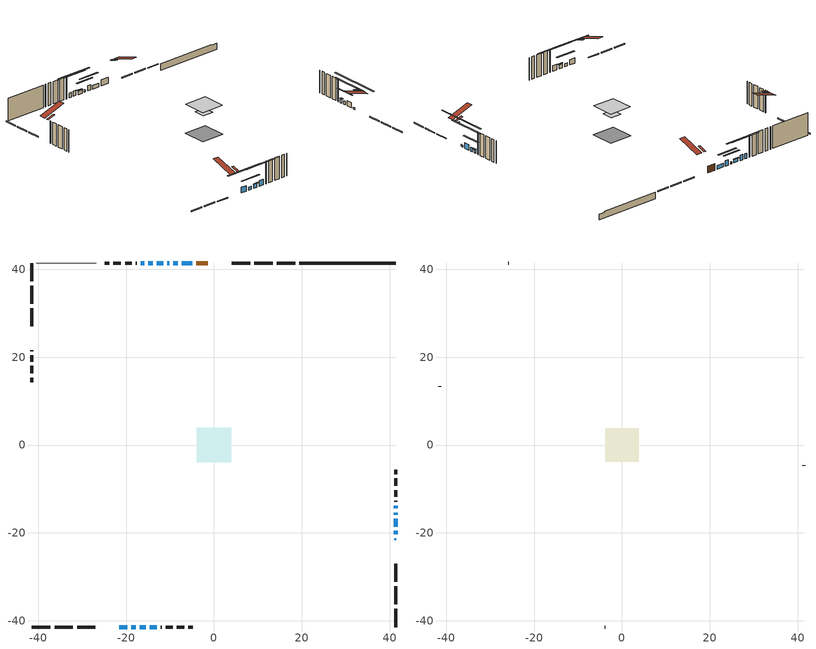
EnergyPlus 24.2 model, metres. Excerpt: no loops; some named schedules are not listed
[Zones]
conditioned space
 floor adiabatic (AdiabaticFloorConstruction): -1.82,-1.82 -1.82,1.82 1.82,1.82 1.82,-1.82 z5.52
 floor foundation (Slab1 construction): -3.93,-3.93 -3.93,3.93 3.93,3.93 3.93,-3.93 z-1.49
 wall outside (RimJoist1 construction): 18.46,41.43 14.26,41.43 / -41.43,-41.43 -37.23,-41.43 / -41.43,41.43 -41.43,37.23 / 41.43,-41.43 41.43,-37.23 z0.64:0.94
 wall outside (RimJoist2 construction): 13.33,41.43 9.13,41.43 / -36.3,-41.43 -32.1,-41.43 / -41.43,36.3 -41.43,32.1 / 41.43,-36.3 41.43,-32.1 z0.64:0.94
 wall outside (RimJoist3 construction): 8.2,41.43 4.06,41.43 / -31.17,-41.43 -27.04,-41.43 / -41.43,31.17 -41.43,27.04 / 41.43,-31.17 41.43,-27.04 z0.64:0.94
 wall outside (AdiabaticWallConstruction 1): -1.37,41.43 -3.99,41.43 z0.64:2.67
 wall outside (AdiabaticWallConstruction): -4.92,41.43 -7.29,41.43 / 41.43,-15.92 41.43,-15.38 / 41.43,-14.45 41.43,-13.86 z0.64:1.86; -8.22,41.43 -9.29,41.43 / 41.43,-18.62 41.43,-16.84 / -13.98,41.43 -14.95,41.43 z0.64:2.37; -21.61,-41.43 -19.73,-41.43 / -14.61,-41.43 -13.06,-41.43 z0.64:2.42; -18.8,-41.43 -17.78,-41.43 z0.64:1.61; -10.22,41.43 -10.6,41.43 z0.64:1.38; -11.53,41.43 -13.05,41.43 z0.64:1.71; -16.86,-41.43 -15.53,-41.43 z0.64:1.91; 41.43,-20.36 41.43,-19.55 z0.64:1.25; -15.87,41.43 -16.64,41.43 z0.64:2.22
 wall outside (Wall1 construction): -17.57,41.43 -17.79,41.43 / -12.13,-41.43 -11.91,-41.43 / -41.43,21.61 -41.43,21.39 / 41.43,-12.94 41.43,-12.72 z0.64:7.96
 wall outside (Wall2 construction): -18.72,41.43 -20.25,41.43 / -10.98,-41.43 -9.44,-41.43 / -41.43,20.46 -41.43,18.92 / 41.43,-11.79 41.43,-10.25 z0.64:7.96
 wall outside (Wall3 construction): -21.18,41.43 -22.89,41.43 / -8.51,-41.43 -6.81,-41.43 / -41.43,17.99 -41.43,16.29 / 41.43,-9.32 41.43,-7.61 z0.64:7.96
 wall outside (Wall4 construction): -23.82,41.43 -24.88,41.43 / -5.88,-41.43 -4.81,-41.43 / -41.43,15.36 -41.43,14.29 / 41.43,-6.69 41.43,-5.62 z0.64:7.96
 wall foundation (FoundationWall1 construction): 19.39,41.43,-1.49 19.39,41.43,0.64 39.23,41.43,0.64 39.23,41.43,0.41 41.43,41.43,0.41 41.43,41.43,-1.49
 wall adiabatic (Wall6 construction): -26.85,41.43 -40.5,41.43 z0.64:7.96
 window (WindowConstruction 12): -4.92,41.43 -7.29,41.43 z0.64:1.86
 window (WindowConstruction 6): -8.22,41.43 -9.29,41.43 z0.64:2.37
 window (WindowConstruction 7): -21.61,-41.43 -19.73,-41.43 z0.64:2.42
 window (WindowConstruction 8): -18.8,-41.43 -17.78,-41.43 z0.64:1.61
 window (WindowConstruction 9): -10.22,41.43 -10.6,41.43 z0.64:1.38
 window (WindowConstruction 10): -11.53,41.43 -13.05,41.43 z0.64:1.71
 window (WindowConstruction 11): -16.85,-41.43 -15.53,-41.43 z0.64:1.91
 window (WindowConstruction 13): 41.43,-20.36 41.43,-19.55 z0.64:1.25
 window (WindowConstruction): 41.43,-18.62 41.43,-16.84 z0.64:2.37
 window (WindowConstruction 1): 41.43,-15.91 41.43,-15.38 z0.64:1.86
 window (WindowConstruction 2): -13.98,41.43 -14.95,41.43 z0.64:2.37
 window (WindowConstruction 3): -14.61,-41.43 -13.06,-41.43 z0.64:2.42
 window (WindowConstruction 4): 41.43,-14.45 41.43,-13.87 z0.64:1.86
 window (WindowConstruction 5): -15.88,41.43 -16.64,41.43 z0.64:2.22
 door (Door): -1.37,41.43 -3.99,41.43 z0.64:2.67
 ceiling adiabatic (AdiabaticFloorConstruction): 1.82,-1.82 1.82,1.82 -1.82,1.82 -1.82,-1.82 z5.52
 roof outside (Roof2 construction): -0.44,41.43,7.96 -0.44,38.92,8.79 0.22,38.92,8.79 0.22,41.43,7.96; -22.54,-41.43,7.96 -22.54,-38.92,8.79 -23.2,-38.92,8.79 -23.2,-41.43,7.96; -41.43,22.54,7.96 -38.92,22.54,8.79 -38.92,23.2,8.79 -41.43,23.2,7.96; 41.43,-22.54,7.96 38.92,-22.54,8.79 38.92,-23.2,8.79 41.43,-23.2,7.96
 roof outside (AdiabaticRoofConstruction): 41.44,-21.29,7.95 41.13,-21.29,8.06 41.13,-21.61,8.06 41.44,-21.61,7.95
 skylight (SkylightConstruction): 41.43,-21.29,7.96 41.13,-21.29,8.06 41.13,-21.61,8.06 41.43,-21.61,7.96
attic - vented
 floor to conditioned space (Floor1 construction Reversed): -3.86,-3.86 -3.86,3.86 3.86,3.86 3.86,-3.86 z7.96
 wall outside (Wall5 construction): -25.81,41.43 -25.92,41.43 / -3.88,-41.43 -3.77,-41.43 / -41.43,13.37 -41.43,13.25 / 41.43,-4.69 41.43,-4.58 z0.64:7.96
 roof outside (Roof1 construction): 1.15,41.43,7.96 1.15,33.91,10.46 3.13,33.91,10.46 3.13,41.43,7.96; -24.13,-41.43,7.96 -24.13,-33.91,10.46 -26.11,-33.91,10.46 -26.11,-41.43,7.96; -41.43,24.13,7.96 -33.91,24.13,10.46 -33.91,26.11,10.46 -41.43,26.11,7.96; 41.43,-24.13,7.96 33.91,-24.13,10.46 33.91,-26.11,10.46 41.43,-26.11,7.96
shading: -12.23,41.43 -5.28,41.43 -5.28,41.84 -12.23,41.84 z5.31; -14.19,-41.43 -27.15,-41.43 -27.15,-41.84 -14.19,-41.84 z7.96; -14.84,-41.43 -21.74,-41.43 -21.74,-41.84 -14.84,-41.84 z4.55; -13.54,41.43 -7.28,41.43 -7.28,41.84 -13.54,41.84 z4.32; -13.25,41.43 -11.33,41.43 -11.33,41.84 -13.25,41.84 z1.91; -15.33,-41.43 -17.06,-41.43 -17.06,-41.84 -15.33,-41.84 z2.11; 41.43,-11.27 41.43,-28.64 41.84,-28.64 41.84,-11.27 z9.53; 41.43,-11.3 41.43,-24.16 41.84,-24.16 41.84,-11.3 z7.91; 41.43,-12.44 41.43,-18.85 41.84,-18.85 41.84,-12.44 z4.8; -20.49,41.43 -8.44,41.43 -8.44,41.84 -20.49,41.84 z7.91; -7.52,-41.43 -20.15,-41.43 -20.15,-41.84 -7.52,-41.84 z7.96; 41.43,-13.66 41.43,-14.65 41.84,-14.65 41.84,-13.66 z2.06; -22.18,41.43 -10.33,41.43 -10.33,41.84 -22.18,41.84 z7.76
[Building]
Building 1: Terrain=Suburbs
[Site:Location]
Toronto Intl AP_ON: Latitude {deg}=43.68; Longitude {deg}=-79.63; Time Zone {hr}=-5; Elevation {m}=173; Keep Site Location Information=Yes
[Site:GroundTemperature:Shallow]
4.59119, 2.66285, 2.50842, 3.42352, 7.09712, 10.7536, 13.9236, 15.9317, 16.1023, 14.4691, 11.3799, 7.83558
[Site:WaterMainsTemperature]
Calculation Method=Schedule; Temperature Schedule=mains temperature schedule
[Material] Roughness=Rough; Thermal Absorptance=0.9
Name | Thickness {m} | Conductivity {W/m-K} | Density {kg/m3} | Specific Heat {J/kg-K} | Solar Absorptance | Visible Absorptance
asphalt or fiberglass shingles | 0.00635 | 0.162714 | 1121.4 | 1465.45 | 0.4 | 0.4
asphalt or fiberglass shingles 1 | 0.00635 | 0.162714 | 1121.4 | 1465.45 | 0.7 | 0.7
ceiling loosefill ins | 0.0846667 | 0.0480833 | 16.02 | 1046.75 | 0.7 | 0.7
ceiling stud and cavity | 0.1397 | 0.102768 | 65.682 | 1177.47 | 0.7 | 0.7
concrete 4.0 in. | 0.1016 | 1.803125 | 2242.8 | 837.4 | 0.7 | 0.7
concrete 8.0 in. | 0.2032 | 1.803125 | 2242.8 | 837.4 | 0.7 | 0.7
door material | 0.04445 | 0.0451087 | 512.64 | 1214.23 | 0.7 | 0.7
exterior vertical ins | 0.0507304 | 0.029427 | 32.04 | 1214.23 | 0.7 | 0.7
floor covering | 0.0127 | 0.0433444 | 54.468 | 1339.84 | 0.6 | 0.6
floor rigid ins; roof rigid ins; wall rigid ins | 0.512978 | 0.029427 | 32.04 | 1214.23 | 0.7 | 0.7
floor stud and cavity | 0.1397 | 1.75129 | 37.0049 | 1207.88 | 0.7 | 0.7
furniture material conditioned space 1 | 0.1524 | 0.115458 | 640.8 | 1214.23 | 0.6 | 0.6
gypsum board | 0.0127 | 0.160291 | 801 | 837.4 | 0.6 | 0.6
gypsum board 1 | 0.0127 | 0.160291 | 801 | 837.4 | 0.7 | 0.7
osb sheathing 0.5 in. | 0.0127 | 0.115458 | 512.64 | 1214.23 | 0.7 | 0.7
osb sheathing 0.5 in. 1 | 0.0127 | 0.115458 | 512.64 | 1214.23 | 0.4 | 0.4
osb sheathing 0.75 in. | 0.01905 | 0.115458 | 512.64 | 1214.23 | 0.7 | 0.7
osb sheathing 2.0 in. | 0.0508 | 0.115458 | 512.64 | 1214.23 | 0.7 | 0.7
rim joist rigid ins | 0.051816 | 0.029427 | 32.04 | 1214.23 | 0.7 | 0.7
rim joist stud and cavity | 0.0508 | 0.0315101 | 125.044 | 1163.47 | 0.6 | 0.6
rim joist stud and cavity 1 | 0.0508 | 0.031271 | 125.044 | 1163.47 | 0.6 | 0.6
rim joist stud and cavity 2 | 0.0508 | 0.311623 | 125.044 | 1163.47 | 0.6 | 0.6
roof stud and cavity | 0.2032 | 0.118873 | 78.34581 | 1123.46 | 0.7 | 0.7
roof stud and cavity 1 | 0.18415 | 1.78685 | 37.0049 | 1207.88 | 0.6 | 0.6
wall stud and cavity | 0.1397 | 0.200352 | 139.0536 | 1170.24 | 0.7 | 0.7
wall stud and cavity 1 | 0.1397 | 0.101068 | 139.0536 | 1170.24 | 0.7 | 0.7
wall stud and cavity 2 | 0.1397 | 0.0827303 | 139.0536 | 1170.24 | 0.7 | 0.7
wall stud and cavity 3 | 0.1397 | 0.104807 | 139.0536 | 1170.24 | 0.7 | 0.7
wall stud and cavity 4 | 0.0889 | 6.9971 | 50.32683 | 1063.81 | 0.6 | 0.6
wall stud and cavity 5 | 0.1397 | 0.0904095 | 139.0536 | 1170.24 | 0.7 | 0.7
wall stud and cavity 6 | 0.0889 | 0.380278 | 52.3479 | 1209.89 | 0.7 | 0.7
wall stud and cavity 7 | 0.0889 | 0.391764 | 83.0341 | 1211.67 | 0.7 | 0.7
wood siding | 0.0254 | 0.102417 | 544.68 | 1172.36 | 0.4 | 0.4
wood siding 1 | 0.00254 | 0.102417 | 544.68 | 1172.36 | 0.4 | 0.4
wood siding 2; wood siding 3; wood siding 4 | 0.0254 | 0.102417 | 544.68 | 1172.36 | 0.7 | 0.7
[WindowMaterial:SimpleGlazingSystem]
Name | U-Factor {W/m2-K} | Solar Heat Gain Coefficient
SkylightMaterial | 4.61131 | 0.5933
WindowMaterial | 2.890102 | 0.69
WindowMaterial 1 | 3.000823 | 0.51
WindowMaterial 10 | 2.91792 | 0.67
WindowMaterial 11 | 2.97584 | 0.58
WindowMaterial 12 | 3.310274 | 0.62
WindowMaterial 13 | 3.04852 | 0.45
WindowMaterial 2 | 2.93496 | 0.6
WindowMaterial 3 | 2.907136 | 0.64
WindowMaterial 4 | 2.51195 | 0.27
WindowMaterial 5 | 2.98776 | 0.55
WindowMaterial 6 | 2.96164 | 0.59
WindowMaterial 7 | 2.898619 | 0.65
WindowMaterial 8 | 5.26862 | 0.64
WindowMaterial 9 | 3.034891 | 0.54
[Construction]
AdiabaticFloorConstruction: floor stud and cavity, floor rigid ins, osb sheathing 0.75 in., floor covering
AdiabaticRoofConstruction: asphalt or fiberglass shingles 1, roof rigid ins, osb sheathing 0.75 in., roof stud and cavity 1
AdiabaticWallConstruction: wood siding 3, wall rigid ins, wall stud and cavity 6, gypsum board
AdiabaticWallConstruction 1: wood siding 4, wall rigid ins, wall stud and cavity 6, gypsum board
Door: door material
Floor1 construction Reversed: gypsum board, ceiling stud and cavity, ceiling loosefill ins
FoundationWall1 construction: concrete 8.0 in., gypsum board 1
furniture construction conditioned space 1: furniture material conditioned space 1
PartitionWallConstruction: gypsum board, wall stud and cavity 7, gypsum board
RimJoist1 construction: wood siding 2, osb sheathing 2.0 in., rim joist stud and cavity
RimJoist2 construction: wood siding 2, osb sheathing 2.0 in., rim joist stud and cavity 1
RimJoist3 construction: wood siding 2, rim joist rigid ins, osb sheathing 2.0 in., rim joist stud and cavity 2
Roof1 construction: asphalt or fiberglass shingles
Roof2 construction: asphalt or fiberglass shingles, osb sheathing 0.75 in., roof stud and cavity, gypsum board
SkylightConstruction: SkylightMaterial
Slab1 construction: concrete 4.0 in.
Wall1 construction: wood siding, osb sheathing 0.5 in., wall stud and cavity, gypsum board
Wall2 construction: wood siding, osb sheathing 0.5 in., wall stud and cavity 1, gypsum board
Wall3 construction: wood siding, osb sheathing 0.5 in., wall stud and cavity 2, gypsum board
Wall4 construction: wood siding, osb sheathing 0.5 in., wall stud and cavity 3, gypsum board
Wall5 construction: wood siding 1, wall stud and cavity 4
Wall6 construction: osb sheathing 0.5 in. 1, wall stud and cavity 5, gypsum board
WindowConstruction: WindowMaterial
WindowConstruction 1: WindowMaterial 1
WindowConstruction 10: WindowMaterial 10
WindowConstruction 11: WindowMaterial 11
WindowConstruction 12: WindowMaterial 12
WindowConstruction 13: WindowMaterial 13
WindowConstruction 2: WindowMaterial 2
WindowConstruction 3: WindowMaterial 3
WindowConstruction 4: WindowMaterial 4
WindowConstruction 5: WindowMaterial 5
WindowConstruction 6: WindowMaterial 6
WindowConstruction 7: WindowMaterial 7
WindowConstruction 8: WindowMaterial 8
WindowConstruction 9: WindowMaterial 9
[Zone] Multiplier=1; Part of Total Floor Area=Yes
Name | Volume {m3}
attic - vented | 24.3114
conditioned space | 622
[Space]
Name | Zone | Volume {m3}
attic - vented 1 | attic - vented | 24.3114
conditioned space 1 | conditioned space | 622
[ZoneInfiltration:EffectiveLeakageArea]
infil attic - vented 1: Zone or Space=attic - vented 1; Schedule=Always On Discrete; Effective Air Leakage Area {cm2}=2466.19; Stack Coefficient=0.000682988; Wind Coefficient=1.76574e-05
[ZoneMixing]
whole house fan mix: Zone or Space=attic - vented; Schedule=Always On Continuous; Design Flow Rate Calculation Method=Flow/Zone; Design Flow Rate {m3/s}=0; Source Zone or Space=conditioned space
[SurfaceProperty:ExposedFoundationPerimeter]
Slab1: Exposed Perimeter Calculation Method=TotalExposedPerimeter; Total Exposed Perimeter {m}=22.046
[InternalMass] Zone or ZoneList=conditioned space; Space or SpaceList=conditioned space 1
Name | Construction | Surface Area {m2}
furniture mass conditioned space 1 | furniture construction conditioned space 1 | 29.9719
partition wall mass | PartitionWallConstruction | 74.9297
[Lights]
interior lighting: Zone or ZoneList or Space or SpaceList=conditioned space 1; Schedule=interior lighting schedule; Design Level Calculation Method=LightingLevel; Lighting Level {W}=343.2; Return Air Fraction=0; Fraction Radiant=0.6; Fraction Visible=0.2; Fraction Replaceable=1
[People]
occupants: Zone or ZoneList or Space or SpaceList=conditioned space 1; Number of People Schedule=occupants schedule; Number of People Calculation Method=People; Number of People=3; Fraction Radiant=0.314171; Sensible Heat Fraction=0.56303; Activity Level Schedule=occupants activity schedule; Carbon Dioxide Generation Rate {m3/s-W}=0; Enable ASHRAE 55 Comfort Warnings=No; Mean Radiant Temperature Calculation Type=EnclosureAveraged
[ElectricEquipment] Zone or ZoneList or Space or SpaceList=conditioned space 1; Design Level Calculation Method=EquipmentLevel
Name | Schedule | Design Level {W} | Fraction Latent | Fraction Radiant | Fraction Lost
clothes dryer | clothes dryer schedule | 140.772 | 0.015 | 0.081 | 0.85
clothes washer | clothes washer schedule | 32.1985 | 0.03 | 0.162 | 0.7
cooking range | cooking range schedule | 208.969 | 0.08 | 0.432 | 0.2
dishwasher | dishwasher schedule | 66.8632 | 0.3 | 0.18 | 0.4
fridge | fridge schedule | 72.9452 | 0 | 0.6 | 0
mech vent bath fan 0 | mech vent bath fan 0 schedule | 50.2 | 0 | 0 | 1
mech vent bath fan 1 | mech vent bath fan 1 schedule | 50.2 | 0 | 0 | 1
mech vent house fan | mech vent house fan schedule | 0 | 0 | 0 | 1
mech vent house fan cfis | mech vent house fan cfis schedule | 0 | 0 | 0 | 0
mech vent range fan 0 | mech vent range fan 0 schedule | 57 | 0 | 0 | 1
misc plug loads | misc plug loads schedule | 494.7 | 0.045 | 0.513 | 0.1
whole house fan | Always On Discrete | 0 | 0 | 0 | 1
[OtherEquipment] Zone or ZoneList or Space or SpaceList=conditioned space 1; Design Level Calculation Method=EquipmentLevel
Name | Fuel Type | Schedule | Design Level {W} | Fraction Latent | Fraction Radiant | Fraction Lost
clothes dryer 1 | Electricity | clothes dryer schedule | 0 | 0.015 | 0.081 | 0.85
cooking range 1 | Electricity | cooking range schedule | 0 | 0.08 | 0.432 | 0.2
general water use latent | None | general water use schedule | 59.3978 | 1 | 0 | 0
general water use sensible | None | general water use schedule | -58.539 | 0 | 0.6 | 0
mech vent house fan latent load | None | Always On Discrete | 0 | 1 | 0 | 0
mech vent house fan sensible load | None | Always On Discrete | 0 | 0 | 0 | 0
water heater energy adjustment1 | NaturalGas | Always On Discrete | 0.01 | 0 | 0 | 1
[ZoneInfiltration:DesignFlowRate] Zone or ZoneList or Space or SpaceList=conditioned space 1; Schedule=Always On Discrete; Design Flow Rate Calculation Method=Flow/Zone; Design Flow Rate {m3/s}=0
infil flow; natural vent flow; whole house fan flow
[Foundation:Kiva]
Foundation Kiva 1: Initial Indoor Air Temperature {C}=18; Wall Height Above Grade {m}=0.639989; Wall Depth Below Slab {m}=0.2032; Custom Block Material Name 1=exterior vertical ins; Custom Block Depth 1 {m}=2.13; Custom Block X Position 1 {m}=0.2159; Custom Block Z Position 1 {m}=0
[Foundation:Kiva:Settings]
Soil Conductivity {W/m-K}=0.849921; Soil Density {kg/m3}=1842.3; Soil Specific Heat {J/kg-K}=418.7; Ground Solar Absorptivity=0.9; Ground Thermal Absorptivity=0.9; Ground Surface Roughness {m}=0.03; Far-Field Width {m}=40; Deep-Ground Boundary Condition=ZeroFlux; Deep-Ground Depth {m}=40; Minimum Cell Dimension {m}=0.2; Maximum Cell Growth Coefficient=3; Simulation Timestep=Timestep
[Exterior:Lights]
exterior lighting: Schedule=exterior lighting schedule; Design Level {W}=75.6
[Schedule:Constant]
Name | Hourly Value
Always On Continuous; mech vent house fan schedule; mech vent house fan cfis schedule; Always On Discrete | 1
occupants activity schedule | 117.228
fridge schedule | 0
[Schedule:Week:Daily]
interior lighting schedule Week Rule - Jan1-Jan27: interior lighting schedule day, interior lighting schedule day, interior lighting schedule day, interior lighting schedule day, interior lighting schedule day, interior lighting schedule day, interior lighting schedule day, interior lighting schedule default day, interior lighting schedule default day, interior lighting schedule default day, interior lighting schedule default day, interior lighting schedule default day
interior lighting schedule Week Rule - Jan28-Feb3: interior lighting schedule day, interior lighting schedule day, interior lighting schedule day, interior lighting schedule day, interior lighting schedule day 1, interior lighting schedule day 1, interior lighting schedule day 1, interior lighting schedule default day, interior lighting schedule default day, interior lighting schedule default day, interior lighting schedule default day, interior lighting schedule default day
interior lighting schedule Week Rule - Feb4-Feb24: interior lighting schedule day 1, interior lighting schedule day 1, interior lighting schedule day 1, interior lighting schedule day 1, interior lighting schedule day 1, interior lighting schedule day 1, interior lighting schedule day 1, interior lighting schedule default day, interior lighting schedule default day, interior lighting schedule default day, interior lighting schedule default day, interior lighting schedule default day
interior lighting schedule Week Rule - Feb25-Mar3: interior lighting schedule day 1, interior lighting schedule day 1, interior lighting schedule day 1, interior lighting schedule day 1, interior lighting schedule day 2, interior lighting schedule day 2, interior lighting schedule day 2, interior lighting schedule default day, interior lighting schedule default day, interior lighting schedule default day, interior lighting schedule default day, interior lighting schedule default day
interior lighting schedule Week Rule - Mar4-Mar31: interior lighting schedule day 2, interior lighting schedule day 2, interior lighting schedule day 2, interior lighting schedule day 2, interior lighting schedule day 2, interior lighting schedule day 2, interior lighting schedule day 2, interior lighting schedule default day, interior lighting schedule default day, interior lighting schedule default day, interior lighting schedule default day, interior lighting schedule default day
interior lighting schedule Week Rule - Apr1-Apr28: interior lighting schedule day 3, interior lighting schedule day 3, interior lighting schedule day 3, interior lighting schedule day 3, interior lighting schedule day 3, interior lighting schedule day 3, interior lighting schedule day 3, interior lighting schedule default day, interior lighting schedule default day, interior lighting schedule default day, interior lighting schedule default day, interior lighting schedule default day
interior lighting schedule Week Rule - Apr29-May5: interior lighting schedule day 3, interior lighting schedule day 3, interior lighting schedule day 4, interior lighting schedule day 4, interior lighting schedule day 4, interior lighting schedule day 4, interior lighting schedule day 4, interior lighting schedule default day, interior lighting schedule default day, interior lighting schedule default day, interior lighting schedule default day, interior lighting schedule default day
interior lighting schedule Week Rule - May6-May26: interior lighting schedule day 4, interior lighting schedule day 4, interior lighting schedule day 4, interior lighting schedule day 4, interior lighting schedule day 4, interior lighting schedule day 4, interior lighting schedule day 4, interior lighting schedule default day, interior lighting schedule default day, interior lighting schedule default day, interior lighting schedule default day, interior lighting schedule default day
interior lighting schedule Week Rule - May27-Jun2: interior lighting schedule day 4, interior lighting schedule day 4, interior lighting schedule day 4, interior lighting schedule day 4, interior lighting schedule day 4, interior lighting schedule day 5, interior lighting schedule day 5, interior lighting schedule default day, interior lighting schedule default day, interior lighting schedule default day, interior lighting schedule default day, interior lighting schedule default day
interior lighting schedule Week Rule - Jun3-Jun30: interior lighting schedule day 5, interior lighting schedule day 5, interior lighting schedule day 5, interior lighting schedule day 5, interior lighting schedule day 5, interior lighting schedule day 5, interior lighting schedule day 5, interior lighting schedule default day, interior lighting schedule default day, interior lighting schedule default day, interior lighting schedule default day, interior lighting schedule default day
interior lighting schedule Week Rule - Jul1-Jul28: interior lighting schedule day 6, interior lighting schedule day 6, interior lighting schedule day 6, interior lighting schedule day 6, interior lighting schedule day 6, interior lighting schedule day 6, interior lighting schedule day 6, interior lighting schedule default day, interior lighting schedule default day, interior lighting schedule default day, interior lighting schedule default day, interior lighting schedule default day
interior lighting schedule Week Rule - Jul29-Aug4: interior lighting schedule day 6, interior lighting schedule day 6, interior lighting schedule day 6, interior lighting schedule day 7, interior lighting schedule day 7, interior lighting schedule day 7, interior lighting schedule day 7, interior lighting schedule default day, interior lighting schedule default day, interior lighting schedule default day, interior lighting schedule default day, interior lighting schedule default day
interior lighting schedule Week Rule - Aug5-Aug25: interior lighting schedule day 7, interior lighting schedule day 7, interior lighting schedule day 7, interior lighting schedule day 7, interior lighting schedule day 7, interior lighting schedule day 7, interior lighting schedule day 7, interior lighting schedule default day, interior lighting schedule default day, interior lighting schedule default day, interior lighting schedule default day, interior lighting schedule default day
interior lighting schedule Week Rule - Aug26-Sep1: interior lighting schedule day 7, interior lighting schedule day 7, interior lighting schedule day 7, interior lighting schedule day 7, interior lighting schedule day 7, interior lighting schedule day 7, interior lighting schedule day 8, interior lighting schedule default day, interior lighting schedule default day, interior lighting schedule default day, interior lighting schedule default day, interior lighting schedule default day
interior lighting schedule Week Rule - Sep2-Sep29: interior lighting schedule day 8, interior lighting schedule day 8, interior lighting schedule day 8, interior lighting schedule day 8, interior lighting schedule day 8, interior lighting schedule day 8, interior lighting schedule day 8, interior lighting schedule default day, interior lighting schedule default day, interior lighting schedule default day, interior lighting schedule default day, interior lighting schedule default day
interior lighting schedule Week Rule - Sep30-Oct6: interior lighting schedule day 8, interior lighting schedule day 9, interior lighting schedule day 9, interior lighting schedule day 9, interior lighting schedule day 9, interior lighting schedule day 9, interior lighting schedule day 9, interior lighting schedule default day, interior lighting schedule default day, interior lighting schedule default day, interior lighting schedule default day, interior lighting schedule default day
interior lighting schedule Week Rule - Oct7-Oct27: interior lighting schedule day 9, interior lighting schedule day 9, interior lighting schedule day 9, interior lighting schedule day 9, interior lighting schedule day 9, interior lighting schedule day 9, interior lighting schedule day 9, interior lighting schedule default day, interior lighting schedule default day, interior lighting schedule default day, interior lighting schedule default day, interior lighting schedule default day
interior lighting schedule Week Rule - Oct28-Nov3: interior lighting schedule day 9, interior lighting schedule day 9, interior lighting schedule day 9, interior lighting schedule day 9, interior lighting schedule day 10, interior lighting schedule day 10, interior lighting schedule day 10, interior lighting schedule default day, interior lighting schedule default day, interior lighting schedule default day, interior lighting schedule default day, interior lighting schedule default day
interior lighting schedule Week Rule - Nov4-Nov24: interior lighting schedule day 10, interior lighting schedule day 10, interior lighting schedule day 10, interior lighting schedule day 10, interior lighting schedule day 10, interior lighting schedule day 10, interior lighting schedule day 10, interior lighting schedule default day, interior lighting schedule default day, interior lighting schedule default day, interior lighting schedule default day, interior lighting schedule default day
interior lighting schedule Week Rule - Nov25-Dec1: interior lighting schedule day 10, interior lighting schedule day 10, interior lighting schedule day 10, interior lighting schedule day 10, interior lighting schedule day 10, interior lighting schedule day 10, interior lighting schedule day 11, interior lighting schedule default day, interior lighting schedule default day, interior lighting schedule default day, interior lighting schedule default day, interior lighting schedule default day
interior lighting schedule Week Rule - Dec2-Dec31: interior lighting schedule day 11, interior lighting schedule day 11, interior lighting schedule day 11, interior lighting schedule day 11, interior lighting schedule day 11, interior lighting schedule day 11, interior lighting schedule day 11, interior lighting schedule default day, interior lighting schedule default day, interior lighting schedule default day, interior lighting schedule default day, interior lighting schedule default day
occupants schedule Week Rule - Jan1-Dec31: occupants schedule day, occupants schedule day, occupants schedule day, occupants schedule day, occupants schedule day, occupants schedule day, occupants schedule day, occupants schedule default day, occupants schedule default day, occupants schedule default day, occupants schedule default day, occupants schedule default day
clothes dryer schedule Week Rule - Jan1-Dec31: clothes dryer schedule day, clothes dryer schedule day, clothes dryer schedule day, clothes dryer schedule day, clothes dryer schedule day, clothes dryer schedule day, clothes dryer schedule day, clothes dryer schedule default day, clothes dryer schedule default day, clothes dryer schedule default day, clothes dryer schedule default day, clothes dryer schedule default day
clothes washer schedule Week Rule - Jan1-Dec31: clothes washer schedule day, clothes washer schedule day, clothes washer schedule day, clothes washer schedule day, clothes washer schedule day, clothes washer schedule day, clothes washer schedule day, clothes washer schedule default day, clothes washer schedule default day, clothes washer schedule default day, clothes washer schedule default day, clothes washer schedule default day
cooking range schedule Week Rule - Jan1-Dec31: cooking range schedule day, cooking range schedule day, cooking range schedule day, cooking range schedule day, cooking range schedule day, cooking range schedule day, cooking range schedule day, cooking range schedule default day, cooking range schedule default day, cooking range schedule default day, cooking range schedule default day, cooking range schedule default day
dishwasher schedule Week Rule - Jan1-Dec31: dishwasher schedule day, dishwasher schedule day, dishwasher schedule day, dishwasher schedule day, dishwasher schedule day, dishwasher schedule day, dishwasher schedule day, dishwasher schedule default day, dishwasher schedule default day, dishwasher schedule default day, dishwasher schedule default day, dishwasher schedule default day
mech vent bath fan 0 schedule Week Rule - Jan1-Dec31: mech vent bath fan 0 schedule day, mech vent bath fan 0 schedule day, mech vent bath fan 0 schedule day, mech vent bath fan 0 schedule day, mech vent bath fan 0 schedule day, mech vent bath fan 0 schedule day, mech vent bath fan 0 schedule day, mech vent bath fan 0 schedule default day, mech vent bath fan 0 schedule default day, mech vent bath fan 0 schedule default day, mech vent bath fan 0 schedule default day, mech vent bath fan 0 schedule default day
mech vent bath fan 1 schedule Week Rule - Jan1-Dec31: mech vent bath fan 1 schedule day, mech vent bath fan 1 schedule day, mech vent bath fan 1 schedule day, mech vent bath fan 1 schedule day, mech vent bath fan 1 schedule day, mech vent bath fan 1 schedule day, mech vent bath fan 1 schedule day, mech vent bath fan 1 schedule default day, mech vent bath fan 1 schedule default day, mech vent bath fan 1 schedule default day, mech vent bath fan 1 schedule default day, mech vent bath fan 1 schedule default day
mech vent range fan 0 schedule Week Rule - Jan1-Dec31: mech vent range fan 0 schedule day, mech vent range fan 0 schedule day, mech vent range fan 0 schedule day, mech vent range fan 0 schedule day, mech vent range fan 0 schedule day, mech vent range fan 0 schedule day, mech vent range fan 0 schedule day, mech vent range fan 0 schedule default day, mech vent range fan 0 schedule default day, mech vent range fan 0 schedule default day, mech vent range fan 0 schedule default day, mech vent range fan 0 schedule default day
misc plug loads schedule Week Rule - Jan1-Dec31: misc plug loads schedule day, misc plug loads schedule day, misc plug loads schedule day, misc plug loads schedule day, misc plug loads schedule day, misc plug loads schedule day, misc plug loads schedule day, misc plug loads schedule default day, misc plug loads schedule default day, misc plug loads schedule default day, misc plug loads schedule default day, misc plug loads schedule default day
general water use schedule Week Rule - Jan1-Dec31: general water use schedule day, general water use schedule day, general water use schedule day, general water use schedule day, general water use schedule day, general water use schedule day, general water use schedule day, general water use schedule default day, general water use schedule default day, general water use schedule default day, general water use schedule default day, general water use schedule default day
exterior lighting schedule Week Rule - Jan1-Jan27: exterior lighting schedule day, exterior lighting schedule day, exterior lighting schedule day, exterior lighting schedule day, exterior lighting schedule day, exterior lighting schedule day, exterior lighting schedule day, exterior lighting schedule default day, exterior lighting schedule default day, exterior lighting schedule default day, exterior lighting schedule default day, exterior lighting schedule default day
exterior lighting schedule Week Rule - Jan28-Feb3: exterior lighting schedule day, exterior lighting schedule day, exterior lighting schedule day, exterior lighting schedule day, exterior lighting schedule day 1, exterior lighting schedule day 1, exterior lighting schedule day 1, exterior lighting schedule default day, exterior lighting schedule default day, exterior lighting schedule default day, exterior lighting schedule default day, exterior lighting schedule default day
exterior lighting schedule Week Rule - Feb4-Feb24: exterior lighting schedule day 1, exterior lighting schedule day 1, exterior lighting schedule day 1, exterior lighting schedule day 1, exterior lighting schedule day 1, exterior lighting schedule day 1, exterior lighting schedule day 1, exterior lighting schedule default day, exterior lighting schedule default day, exterior lighting schedule default day, exterior lighting schedule default day, exterior lighting schedule default day
exterior lighting schedule Week Rule - Feb25-Mar3: exterior lighting schedule day 1, exterior lighting schedule day 1, exterior lighting schedule day 1, exterior lighting schedule day 1, exterior lighting schedule day 2, exterior lighting schedule day 2, exterior lighting schedule day 2, exterior lighting schedule default day, exterior lighting schedule default day, exterior lighting schedule default day, exterior lighting schedule default day, exterior lighting schedule default day
exterior lighting schedule Week Rule - Mar4-Mar31: exterior lighting schedule day 2, exterior lighting schedule day 2, exterior lighting schedule day 2, exterior lighting schedule day 2, exterior lighting schedule day 2, exterior lighting schedule day 2, exterior lighting schedule day 2, exterior lighting schedule default day, exterior lighting schedule default day, exterior lighting schedule default day, exterior lighting schedule default day, exterior lighting schedule default day
[Schedule:Year]
interior lighting schedule: interior lighting schedule Week Rule - Jan1-Jan27, 1, 1, 1, 27, interior lighting schedule Week Rule - Jan28-Feb3, 1, 28, 2, 3, interior lighting schedule Week Rule - Feb4-Feb24, 2, 4, 2, 24, interior lighting schedule Week Rule - Feb25-Mar3, 2, 25, 3, 3, interior lighting schedule Week Rule - Mar4-Mar31, 3, 4, 3, 31, interior lighting schedule Week Rule - Apr1-Apr28, 4, 1, 4, 28, interior lighting schedule Week Rule - Apr29-May5, 4, 29, 5, 5, interior lighting schedule Week Rule - May6-May26, 5, 6, 5, 26, interior lighting schedule Week Rule - May27-Jun2, 5, 27, 6, 2, interior lighting schedule Week Rule - Jun3-Jun30, 6, 3, 6, 30, interior lighting schedule Week Rule - Jul1-Jul28, 7, 1, 7, 28, interior lighting schedule Week Rule - Jul29-Aug4, 7, 29, 8, 4, interior lighting schedule Week Rule - Aug5-Aug25, 8, 5, 8, 25, interior lighting schedule Week Rule - Aug26-Sep1, 8, 26, 9, 1, interior lighting schedule Week Rule - Sep2-Sep29, 9, 2, 9, 29, interior lighting schedule Week Rule - Sep30-Oct6, 9, 30, 10, 6, interior lighting schedule Week Rule - Oct7-Oct27, 10, 7, 10, 27, interior lighting schedule Week Rule - Oct28-Nov3, 10, 28, 11, 3, interior lighting schedule Week Rule - Nov4-Nov24, 11, 4, 11, 24, interior lighting schedule Week Rule - Nov25-Dec1, 11, 25, 12, 1, interior lighting schedule Week Rule - Dec2-Dec31, 12, 2, 12, 31
occupants schedule: occupants schedule Week Rule - Jan1-Dec31, 1, 1, 12, 31
clothes dryer schedule: clothes dryer schedule Week Rule - Jan1-Dec31, 1, 1, 12, 31
clothes washer schedule: clothes washer schedule Week Rule - Jan1-Dec31, 1, 1, 12, 31
cooking range schedule: cooking range schedule Week Rule - Jan1-Dec31, 1, 1, 12, 31
dishwasher schedule: dishwasher schedule Week Rule - Jan1-Dec31, 1, 1, 12, 31
mech vent bath fan 0 schedule: mech vent bath fan 0 schedule Week Rule - Jan1-Dec31, 1, 1, 12, 31
mech vent bath fan 1 schedule: mech vent bath fan 1 schedule Week Rule - Jan1-Dec31, 1, 1, 12, 31
mech vent range fan 0 schedule: mech vent range fan 0 schedule Week Rule - Jan1-Dec31, 1, 1, 12, 31
misc plug loads schedule: misc plug loads schedule Week Rule - Jan1-Dec31, 1, 1, 12, 31
general water use schedule: general water use schedule Week Rule - Jan1-Dec31, 1, 1, 12, 31
exterior lighting schedule: exterior lighting schedule Week Rule - Jan1-Jan27, 1, 1, 1, 27, exterior lighting schedule Week Rule - Jan28-Feb3, 1, 28, 2, 3, exterior lighting schedule Week Rule - Feb4-Feb24, 2, 4, 2, 24, exterior lighting schedule Week Rule - Feb25-Mar3, 2, 25, 3, 3, exterior lighting schedule Week Rule - Mar4-Mar31, 3, 4, 3, 31, exterior lighting schedule Week Rule - Apr1-Apr28, 4, 1, 4, 28, exterior lighting schedule Week Rule - Apr29-May5, 4, 29, 5, 5, exterior lighting schedule Week Rule - May6-May26, 5, 6, 5, 26, exterior lighting schedule Week Rule - May27-Jun2, 5, 27, 6, 2, exterior lighting schedule Week Rule - Jun3-Jun30, 6, 3, 6, 30, exterior lighting schedule Week Rule - Jul1-Jul28, 7, 1, 7, 28, exterior lighting schedule Week Rule - Jul29-Aug4, 7, 29, 8, 4, exterior lighting schedule Week Rule - Aug5-Aug25, 8, 5, 8, 25, exterior lighting schedule Week Rule - Aug26-Sep1, 8, 26, 9, 1, exterior lighting schedule Week Rule - Sep2-Sep29, 9, 2, 9, 29, exterior lighting schedule Week Rule - Sep30-Oct6, 9, 30, 10, 6, exterior lighting schedule Week Rule - Oct7-Oct27, 10, 7, 10, 27, exterior lighting schedule Week Rule - Oct28-Nov3, 10, 28, 11, 3, exterior lighting schedule Week Rule - Nov4-Nov24, 11, 4, 11, 24, exterior lighting schedule Week Rule - Nov25-Dec1, 11, 25, 12, 1, exterior lighting schedule Week Rule - Dec2-Dec31, 12, 2, 12, 31
[Schedule:Compact]
mains temperature schedule: Through: 01/01, For: AllDays, Until: 24:00, 8.43722, Through: 01/02, For: AllDays, Until: 24:00, 8.37111, Through: 01/03, For: AllDays, Until: 24:00, 8.30611, Through: 01/04, For: AllDays, Until: 24:00, 8.24222, Through: 01/05, For: AllDays, Until: 24:00, 8.17944, Through: 01/06, For: AllDays, Until: 24:00, 8.11833, Through: 01/07, For: AllDays, Until: 24:00, 8.05833, Through: 01/08, For: AllDays, Until: 24:00, 7.99944, Through: 01/09, For: AllDays, Until: 24:00, 7.94222, Through: 01/10, For: AllDays, Until: 24:00, 7.88611, Through: 01/11, For: AllDays, Until: 24:00, 7.83167, Through: 01/12, For: AllDays, Until: 24:00, 7.77833, Through: 01/13, For: AllDays, Until: 24:00, 7.72611, Through: 01/14, For: AllDays, Until: 24:00, 7.67556, Through: 01/15, For: AllDays, Until: 24:00, 7.62667, Through: 01/16, For: AllDays, Until: 24:00, 7.57889, Through: 01/17, For: AllDays, Until: 24:00, 7.53278, Through: 01/18, For: AllDays, Until: 24:00, 7.48778, Through: 01/19, For: AllDays, Until: 24:00, 7.44444, Through: 01/20, For: AllDays, Until: 24:00, 7.40278, Through: 01/21, For: AllDays, Until: 24:00, 7.36278, Through: 01/22, For: AllDays, Until: 24:00, 7.32389, Through: 01/23, For: AllDays, Until: 24:00, 7.28667, Through: 01/24, For: AllDays, Until: 24:00, 7.25056, Through: 01/25, For: AllDays, Until: 24:00, 7.21667, Through: 01/26, For: AllDays, Until: 24:00, 7.18389, Through: 01/27, For: AllDays, Until: 24:00, 7.15278, Through: 01/28, For: AllDays, Until: 24:00, 7.12333, Through: 01/29, For: AllDays, Until: 24:00, 7.09556, Through: 01/30, For: AllDays, Until: 24:00, 7.06944, Through: 01/31, For: AllDays, Until: 24:00, 7.04444, Through: 02/01, For: AllDays, Until: 24:00, 7.02167, Through: 02/02, For: AllDays, Until: 24:00, 7, Through: 02/03, For: AllDays, Until: 24:00, 6.98, Through: 02/04, For: AllDays, Until: 24:00, 6.96222, Through: 02/05, For: AllDays, Until: 24:00, 6.94556, Through: 02/06, For: AllDays, Until: 24:00, 6.93056, Through: 02/07, For: AllDays, Until: 24:00, 6.91722, Through: 02/08, For: AllDays, Until: 24:00, 6.90556, Through: 02/09, For: AllDays, Until: 24:00, 6.89556, Through: 02/10, For: AllDays, Until: 24:00, 6.88722, Through: 02/11, For: AllDays, Until: 24:00, 6.88056, Through: 02/12, For: AllDays, Until: 24:00, 6.875, Through: 02/13, For: AllDays, Until: 24:00, 6.87167, Through: 02/14, For: AllDays, Until: 24:00, 6.87, Through: 02/15, For: AllDays, Until: 24:00, 6.87, Through: 02/16, For: AllDays, Until: 24:00, 6.87167, Through: 02/17, For: AllDays, Until: 24:00, 6.875, Through: 02/18, For: AllDays, Until: 24:00, 6.88, Through: 02/19, For: AllDays, Until: 24:00, 6.88611, Through: 02/20, For: AllDays, Until: 24:00, 6.89444, Through: 02/21, For: AllDays, Until: 24:00, 6.90444, Through: 02/22, For: AllDays, Until: 24:00, 6.91611, Through: 02/23, For: AllDays, Until: 24:00, 6.92889, Through: 02/24, For: AllDays, Until: 24:00, 6.94389, Through: 02/25, For: AllDays, Until: 24:00, 6.96056, Through: 02/26, For: AllDays, Until: 24:00, 6.97833, Through: 02/27, For: AllDays, Until: 24:00, 6.99833, Through: 02/28, For: AllDays, Until: 24:00, 7.01944, Through: 03/01, For: AllDays, Until: 24:00, 7.04222, Through: 03/02, For: AllDays, Until: 24:00, 7.06667, Through: 03/03, For: AllDays, Until: 24:00, 7.09278, Through: 03/04, For: AllDays, Until: 24:00, 7.12056, Through: 03/05, For: AllDays, Until: 24:00, 7.15, Through: 03/06, For: AllDays, Until: 24:00, 7.18111, Through: 03/07, For: AllDays, Until: 24:00, 7.21333, Through: 03/08, For: AllDays, Until: 24:00, 7.24722, Through: 03/09, For: AllDays, Until: 24:00, 7.28278, Through: 03/10, For: AllDays, Until: 24:00, 7.32, Through: 03/11, For: AllDays, Until: 24:00, 7.35889, Through: 03/12, For: AllDays, Until: 24:00, 7.39889, Through: 03/13, For: AllDays, Until: 24:00, 7.44056, Through: 03/14, For: AllDays, Until: 24:00, 7.48389, Through: 03/15, For: AllDays, Until: 24:00, 7.52833, Through: 03/16, For: AllDays, Until: 24:00, 7.57444, Through: 03/17, For: AllDays, Until: 24:00, 7.62222, Through: 03/18, For: AllDays, Until: 24:00, 7.67111, Through: 03/19, For: AllDays, Until: 24:00, 7.72111, Through: 03/20, For: AllDays, Until: 24:00, 7.77333, Through: 03/21, For: AllDays, Until: 24:00, 7.82611, Through: 03/22, For: AllDays, Until: 24:00, 7.88111, Through: 03/23, For: AllDays, Until: 24:00, 7.93667, Through: 03/24, For: AllDays, Until: 24:00, 7.99389, Through: 03/25, For: AllDays, Until: 24:00, 8.05278, Through: 03/26, For: AllDays, Until: 24:00, 8.11278, Through: 03/27, For: AllDays, Until: 24:00, 8.17389, Through: 03/28, For: AllDays, Until: 24:00, 8.23611, Through: 03/29, For: AllDays, Until: 24:00, 8.3, Through: 03/30, For: AllDays, Until: 24:00, 8.365, Through: 03/31, For: AllDays, Until: 24:00, 8.43111, Through: 04/01, For: AllDays, Until: 24:00, 8.49833, Through: 04/02, For: AllDays, Until: 24:00, 8.56722, Through: 04/03, For: AllDays, Until: 24:00, 8.63667, Through: 04/04, For: AllDays, Until: 24:00, 8.70778, Through: 04/05, For: AllDays, Until: 24:00, 8.77944, Through: 04/06, For: AllDays, Until: 24:00, 8.85278, Through: 04/07, For: AllDays, Until: 24:00, 8.92667, Through: 04/08, For: AllDays, Until: 24:00, 9.00222, Through: 04/09, For: AllDays, Until: 24:00, 9.07833, Through: 04/10, For: AllDays, Until: 24:00, 9.15556, Through: 04/11, For: AllDays, Until: 24:00, 9.23389, Through: 04/12, For: AllDays, Until: 24:00, 9.31278, Through: 04/13, For: AllDays, Until: 24:00, 9.39278, Through: 04/14, For: AllDays, Until: 24:00, 9.47389, Through: 04/15, For: AllDays, Until: 24:00, 9.55611, Through: 04/16, For: AllDays, Until: 24:00, 9.63833, Through: 04/17, For: AllDays, Until: 24:00, 9.72222, Through: 04/18, For: AllDays, Until: 24:00, 9.80667, Through: 04/19, For: AllDays, Until: 24:00, 9.89167, Through: 04/20, For: AllDays, Until: 24:00, 9.97778, Through: 04/21, For: AllDays, Until: 24:00, 10.0644, Through: 04/22, For: AllDays, Until: 24:00, 10.1517, Through: 04/23, For: AllDays, Until: 24:00, 10.24, Through: 04/24, For: AllDays, Until: 24:00, 10.3289, Through: 04/25, For: AllDays, Until: 24:00, 10.4183, Through: 04/26, For: AllDays, Until: 24:00, 10.5083, Through: 04/27, For: AllDays, Until: 24:00, 10.5989, Through: 04/28, For: AllDays, Until: 24:00, 10.69, Through: 04/29, For: AllDays, Until: 24:00, 10.7817, Through: 04/30, For: AllDays, Until: 24:00, 10.8739, Through: 05/01, For: AllDays, Until: 24:00, 10.9667, Through: 05/02, For: AllDays, Until: 24:00, 11.0594, Through: 05/03, For: AllDays, Until: 24:00, 11.1533, Through: 05/04, For: AllDays, Until: 24:00, 11.2472, Through: 05/05, For: AllDays, Until: 24:00, 11.3411, Through: 05/06, For: AllDays, Until: 24:00, 11.4361, Through: 05/07, For: AllDays, Until: 24:00, 11.5306, Through: 05/08, For: AllDays, Until: 24:00, 11.6261, Through: 05/09, For: AllDays, Until: 24:00, 11.7217, Through: 05/10, For: AllDays, Until: 24:00, 11.8172, Through: 05/11, For: AllDays, Until: 24:00, 11.9128, Through: 05/12, For: AllDays, Until: 24:00, 12.0089, Through: 05/13, For: AllDays, Until: 24:00, 12.105, Through: 05/14, For: AllDays, Until: 24:00, 12.2017, Through: 05/15, For: AllDays, Until: 24:00, 12.2978, Through: 05/16, For: AllDays, Until: 24:00, 12.3944, Through: 05/17, For: AllDays, Until: 24:00, 12.4906, Through: 05/18, For: AllDays, Until: 24:00, 12.5872, Through: 05/19, For: AllDays, Until: 24:00, 12.6833, Through: 05/20, For: AllDays, Until: 24:00, 12.78, Through: 05/21, For: AllDays, Until: 24:00, 12.8761, Through: 05/22, For: AllDays, Until: 24:00, 12.9722, Through: 05/23, For: AllDays, Until: 24:00, 13.0683, Through: 05/24, For: AllDays, Until: 24:00, 13.1639, Through: 05/25, For: AllDays, Until: 24:00, 13.2594, Through: 05/26, For: AllDays, Until: 24:00, 13.355, Through: 05/27, For: AllDays, Until: 24:00, 13.45, Through: 05/28, For: AllDays, Until: 24:00, 13.545, Through: 05/29, For: AllDays, Until: 24:00, 13.6394, Through: 05/30, For: AllDays, Until: 24:00, 13.7333, Through: 05/31, For: AllDays, Until: 24:00, 13.8272, Through: 06/01, For: AllDays, Until: 24:00, 13.9206, Through: 06/02, For: AllDays, Until: 24:00, 14.0139, Through: 06/03, For: AllDays, Until: 24:00, 14.1061, Through: 06/04, For: AllDays, Until: 24:00, 14.1983, Through: 06/05, For: AllDays, Until: 24:00, 14.2894, Through: 06/06, For: AllDays, Until: 24:00, 14.3806, Through: 06/07, For: AllDays, Until: 24:00, 14.4711, Through: 06/08, For: AllDays, Until: 24:00, 14.5606, Through: 06/09, For: AllDays, Until: 24:00, 14.65, Through: 06/10, For: AllDays, Until: 24:00, 14.7383, Through: 06/11, For: AllDays, Until: 24:00, 14.8267, Through: 06/12, For: AllDays, Until: 24:00, 14.9133, Through: 06/13, For: AllDays, Until: 24:00, 15, Through: 06/14, For: AllDays, Until: 24:00, 15.0856, Through: 06/15, For: AllDays, Until: 24:00, 15.1706, Through: 06/16, For: AllDays, Until: 24:00, 15.255, Through: 06/17, For: AllDays, Until: 24:00, 15.3383, Through: 06/18, For: AllDays, Until: 24:00, 15.4206, Through: 06/19, For: AllDays, Until: 24:00, 15.5022, Through: 06/20, For: AllDays, Until: 24:00, 15.5828, Through: 06/21, For: AllDays, Until: 24:00, 15.6628, Through: 06/22, For: AllDays, Until: 24:00, 15.7417, Through: 06/23, For: AllDays, Until: 24:00, 15.8194, Through: 06/24, For: AllDays, Until: 24:00, 15.8961, Through: 06/25, For: AllDays, Until: 24:00, 15.9722, Through: 06/26, For: AllDays, Until: 24:00, 16.0467, Through: 06/27, For: AllDays, Until: 24:00, 16.1206, Through: 06/28, For: AllDays, Until: 24:00, 16.1933, Through: 06/29, For: AllDays, Until: 24:00, 16.265, Through: 06/30, For: AllDays, Until: 24:00, 16.3356, Through: 07/01, For: AllDays, Until: 24:00, 16.4044, Through: 07/02, For: AllDays, Until: 24:00, 16.4728, Through: 07/03, For: AllDays, Until: 24:00, 16.54, Through: 07/04, For: AllDays, Until: 24:00, 16.6056, Through: 07/05, For: AllDays, Until: 24:00, 16.67, Through: 07/06, For: AllDays, Until: 24:00, 16.7333, Through: 07/07, For: AllDays, Until: 24:00, 16.7956, Through: 07/08, For: AllDays, Until: 24:00, 16.8561, Through: 07/09, For: AllDays, Until: 24:00, 16.9156, Through: 07/10, For: AllDays, Until: 24:00, 16.9739, Through: 07/11, For: AllDays, Until: 24:00, 17.0306, Through: 07/12, For: AllDays, Until: 24:00, 17.0861, Through: 07/13, For: AllDays, Until: 24:00, 17.14, Through: 07/14, For: AllDays, Until: 24:00, 17.1928, Through: 07/15, For: AllDays, Until: 24:00, 17.2439, Through: 07/16, For: AllDays, Until: 24:00, 17.2939, Through: 07/17, For: AllDays, Until: 24:00, 17.3422, Through: 07/18, For: AllDays, Until: 24:00, 17.3894, Through: 07/19, For: AllDays, Until: 24:00, 17.435, Through: 07/20, For: AllDays, Until: 24:00, 17.4794, Through: 07/21, For: AllDays, Until: 24:00, 17.5217, Through: 07/22, For: AllDays, Until: 24:00, 17.5628, Through: 07/23, For: AllDays, Until: 24:00, 17.6028, Through: 07/24, For: AllDays, Until: 24:00, 17.6406, Through: 07/25, For: AllDays, Until: 24:00, 17.6772, Through: 07/26, For: AllDays, Until: 24:00, 17.7122, Through: 07/27, For: AllDays, Until: 24:00, 17.7456, Through: 07/28, For: AllDays, Until: 24:00, 17.7778, Through: 07/29, For: AllDays, Until: 24:00, 17.8078, Through: 07/30, For: AllDays, Until: 24:00, 17.8367, Through: 07/31, For: AllDays, Until: 24:00, 17.8639, Through: 08/01, For: AllDays, Until: 24:00, 17.8894, Through: 08/02, For: AllDays, Until: 24:00, 17.9133, Through: 08/03, For: AllDays, Until: 24:00, 17.9361, Through: 08/04, For: AllDays, Until: 24:00, 17.9567, Through: 08/05, For: AllDays, Until: 24:00, 17.9756, Through: 08/06, For: AllDays, Until: 24:00, 17.9933, Through: 08/07, For: AllDays, Until: 24:00, 18.0089, Through: 08/08, For: AllDays, Until: 24:00, 18.0233, Through: 08/09, For: AllDays, Until: 24:00, 18.0361, Through: 08/10, For: AllDays, Until: 24:00, 18.0467, Through: 08/11, For: AllDays, Until: 24:00, 18.0561, Through: 08/12, For: AllDays, Until: 24:00, 18.0639, Through: 08/13, For: AllDays, Until: 24:00, 18.07, Through: 08/14, For: AllDays, Until: 24:00, 18.0739, Through: 08/15, For: AllDays, Until: 24:00, 18.0767, Through: 08/16, For: AllDays, Until: 24:00, 18.0778, Through: 08/17, For: AllDays, Until: 24:00, 18.0772, Through: 08/18, For: AllDays, Until: 24:00, 18.075, Through: 08/19, For: AllDays, Until: 24:00, 18.0706, Through: 08/20, For: AllDays, Until: 24:00, 18.065, Through: 08/21, For: AllDays, Until: 24:00, 18.0578, Through: 08/22, For: AllDays, Until: 24:00, 18.0489, Through: 08/23, For: AllDays, Until: 24:00, 18.0383, Through: 08/24, For: AllDays, Until: 24:00, 18.0261, Through: 08/25, For: AllDays, Until: 24:00, 18.0122, Through: 08/26, For: AllDays, Until: 24:00, 17.9967, Through: 08/27, For: AllDays, Until: 24:00, 17.9794, Through: 08/28, For: AllDays, Until: 24:00, 17.9606, Through: 08/29, For: AllDays, Until: 24:00, 17.9406, Through: 08/30, For: AllDays, Until: 24:00, 17.9183, Through: 08/31, For: AllDays, Until: 24:00, 17.8944, Through: 09/01, For: AllDays, Until: 24:00, 17.8694, Through: 09/02, For: AllDays, Until: 24:00, 17.8428, Through: 09/03, For: AllDays, Until: 24:00, 17.8139, Through: 09/04, For: AllDays, Until: 24:00, 17.7839, Through: 09/05, For: AllDays, Until: 24:00, 17.7522, Through: 09/06, For: AllDays, Until: 24:00, 17.7194, Through: 09/07, For: AllDays, Until: 24:00, 17.6844, Through: 09/08, For: AllDays, Until: 24:00, 17.6483, Through: 09/09, For: AllDays, Until: 24:00, 17.6106, Through: 09/10, For: AllDays, Until: 24:00, 17.5711, Through: 09/11, For: AllDays, Until: 24:00, 17.5306, Through: 09/12, For: AllDays, Until: 24:00, 17.4883, Through: 09/13, For: AllDays, Until: 24:00, 17.4444, Through: 09/14, For: AllDays, Until: 24:00, 17.3989, Through: 09/15, For: AllDays, Until: 24:00, 17.3522, Through: 09/16, For: AllDays, Until: 24:00, 17.3039, Through: 09/17, For: AllDays, Until: 24:00, 17.2544, Through: 09/18, For: AllDays, Until: 24:00, 17.2033, Through: 09/19, For: AllDays, Until: 24:00, 17.1511, Through: 09/20, For: AllDays, Until: 24:00, 17.0972, Through: 09/21, For: AllDays, Until: 24:00, 17.0422, Through: 09/22, For: AllDays, Until: 24:00, 16.9856, Through: 09/23, For: AllDays, Until: 24:00, 16.9278, Through: 09/24, For: AllDays, Until: 24:00, 16.8683, Through: 09/25, For: AllDays, Until: 24:00, 16.8078, Through: 09/26, For: AllDays, Until: 24:00, 16.7461, Through: 09/27, For: AllDays, Until: 24:00, 16.6833, Through: 09/28, For: AllDays, Until: 24:00, 16.6189, Through: 09/29, For: AllDays, Until: 24:00, 16.5533, Through: 09/30, For: AllDays, Until: 24:00, 16.4867, Through: 10/01, For: AllDays, Until: 24:00, 16.4189, Through: 10/02, For: AllDays, Until: 24:00, 16.3494, Through: 10/03, For: AllDays, Until: 24:00, 16.2794, Through: 10/04, For: AllDays, Until: 24:00, 16.2083, Through: 10/05, For: AllDays, Until: 24:00, 16.1356, Through: 10/06, For: AllDays, Until: 24:00, 16.0622, Through: 10/07, For: AllDays, Until: 24:00, 15.9878, Through: 10/08, For: AllDays, Until: 24:00, 15.9117, Through: 10/09, For: AllDays, Until: 24:00, 15.835, Through: 10/10, For: AllDays, Until: 24:00, 15.7578, Through: 10/11, For: AllDays, Until: 24:00, 15.6789, Through: 10/12, For: AllDays, Until: 24:00, 15.5994, Through: 10/13, For: AllDays, Until: 24:00, 15.5189, Through: 10/14, For: AllDays, Until: 24:00, 15.4372, Through: 10/15, For: AllDays, Until: 24:00, 15.355, Through: 10/16, For: AllDays, Until: 24:00, 15.2722, Through: 10/17, For: AllDays, Until: 24:00, 15.1878, Through: 10/18, For: AllDays, Until: 24:00, 15.1033, Through: 10/19, For: AllDays, Until: 24:00, 15.0178, Through: 10/20, For: AllDays, Until: 24:00, 14.9317, Through: 10/21, For: AllDays, Until: 24:00, 14.8444, Through: 10/22, For: AllDays, Until: 24:00, 14.7567, Through: 10/23, For: AllDays, Until: 24:00, 14.6683, Through: 10/24, For: AllDays, Until: 24:00, 14.5794, Through: 10/25, For: AllDays, Until: 24:00, 14.4894, Through: 10/26, For: AllDays, Until: 24:00, 14.3994, Through: 10/27, For: AllDays, Until: 24:00, 14.3083, Through: 10/28, For: AllDays, Until: 24:00, 14.2172, Through: 10/29, For: AllDays, Until: 24:00, 14.125, Through: 10/30, For: AllDays, Until: 24:00, 14.0328, Through: 10/31, For: AllDays, Until: 24:00, 13.94, Through: 11/01, For: AllDays, Until: 24:00, 13.8467, Through: 11/02, For: AllDays, Until: 24:00, 13.7528, Through: 11/03, For: AllDays, Until: 24:00, 13.6589, Through: 11/04, For: AllDays, Until: 24:00, 13.5644, Through: 11/05, For: AllDays, Until: 24:00, 13.4694, Through: 11/06, For: AllDays, Until: 24:00, 13.3744, Through: 11/07, For: AllDays, Until: 24:00, 13.2794, Through: 11/08, For: AllDays, Until: 24:00, 13.1839, Through: 11/09, For: AllDays, Until: 24:00, 13.0878, Through: 11/10, For: AllDays, Until: 24:00, 12.9922, Through: 11/11, For: AllDays, Until: 24:00, 12.8961, Through: 11/12, For: AllDays, Until: 24:00, 12.7994, Through: 11/13, For: AllDays, Until: 24:00, 12.7033, Through: 11/14, For: AllDays, Until: 24:00, 12.6072, Through: 11/15, For: AllDays, Until: 24:00, 12.5106, Through: 11/16, For: AllDays, Until: 24:00, 12.4139, Through: 11/17, For: AllDays, Until: 24:00, 12.3178, Through: 11/18, For: AllDays, Until: 24:00, 12.2211, Through: 11/19, For: AllDays, Until: 24:00, 12.125, Through: 11/20, For: AllDays, Until: 24:00, 12.0289, Through: 11/21, For: AllDays, Until: 24:00, 11.9328, Through: 11/22, For: AllDays, Until: 24:00, 11.8367, Through: 11/23, For: AllDays, Until: 24:00, 11.7411, Through: 11/24, For: AllDays, Until: 24:00, 11.6456, Through: 11/25, For: AllDays, Until: 24:00, 11.5506, Through: 11/26, For: AllDays, Until: 24:00, 11.4556, Through: 11/27, For: AllDays, Until: 24:00, 11.3606, Through: 11/28, For: AllDays, Until: 24:00, 11.2667, Through: 11/29, For: AllDays, Until: 24:00, 11.1722, Through: 11/30, For: AllDays, Until: 24:00, 11.0789, Through: 12/01, For: AllDays, Until: 24:00, 10.9856, Through: 12/02, For: AllDays, Until: 24:00, 10.8928, Through: 12/03, For: AllDays, Until: 24:00, 10.8006, Through: 12/04, For: AllDays, Until: 24:00, 10.7089, Through: 12/05, For: AllDays, Until: 24:00, 10.6178, Through: 12/06, For: AllDays, Until: 24:00, 10.5267, Through: 12/07, For: AllDays, Until: 24:00, 10.4367, Through: 12/08, For: AllDays, Until: 24:00, 10.3472, Through: 12/09, For: AllDays, Until: 24:00, 10.2583, Through: 12/10, For: AllDays, Until: 24:00, 10.17, Through: 12/11, For: AllDays, Until: 24:00, 10.0822, Through: 12/12, For: AllDays, Until: 24:00, 9.99556, Through: 12/13, For: AllDays, Until: 24:00, 9.90944, Through: 12/14, For: AllDays, Until: 24:00, 9.82389, Through: 12/15, For: AllDays, Until: 24:00, 9.73944, Through: 12/16, For: AllDays, Until: 24:00, 9.65556, Through: 12/17, For: AllDays, Until: 24:00, 9.57278, Through: 12/18, For: AllDays, Until: 24:00, 9.49056, Through: 12/19, For: AllDays, Until: 24:00, 9.40944, Through: 12/20, For: AllDays, Until: 24:00, 9.32944, Through: 12/21, For: AllDays, Until: 24:00, 9.25, Through: 12/22, For: AllDays, Until: 24:00, 9.17167, Through: 12/23, For: AllDays, Until: 24:00, 9.09389, Through: 12/24, For: AllDays, Until: 24:00, 9.01778, Through: 12/25, For: AllDays, Until: 24:00, 8.94222, Through: 12/26, For: AllDays, Until: 24:00, 8.86778, Through: 12/27, For: AllDays, Until: 24:00, 8.79444, Through: 12/28, For: AllDays, Until: 24:00, 8.72222, Through: 12/29, For: AllDays, Until: 24:00, 8.65111, Through: 12/30, For: AllDays, Until: 24:00, 8.58167, Through: 12/31, For: AllDays, Until: 24:00, 8.51278
